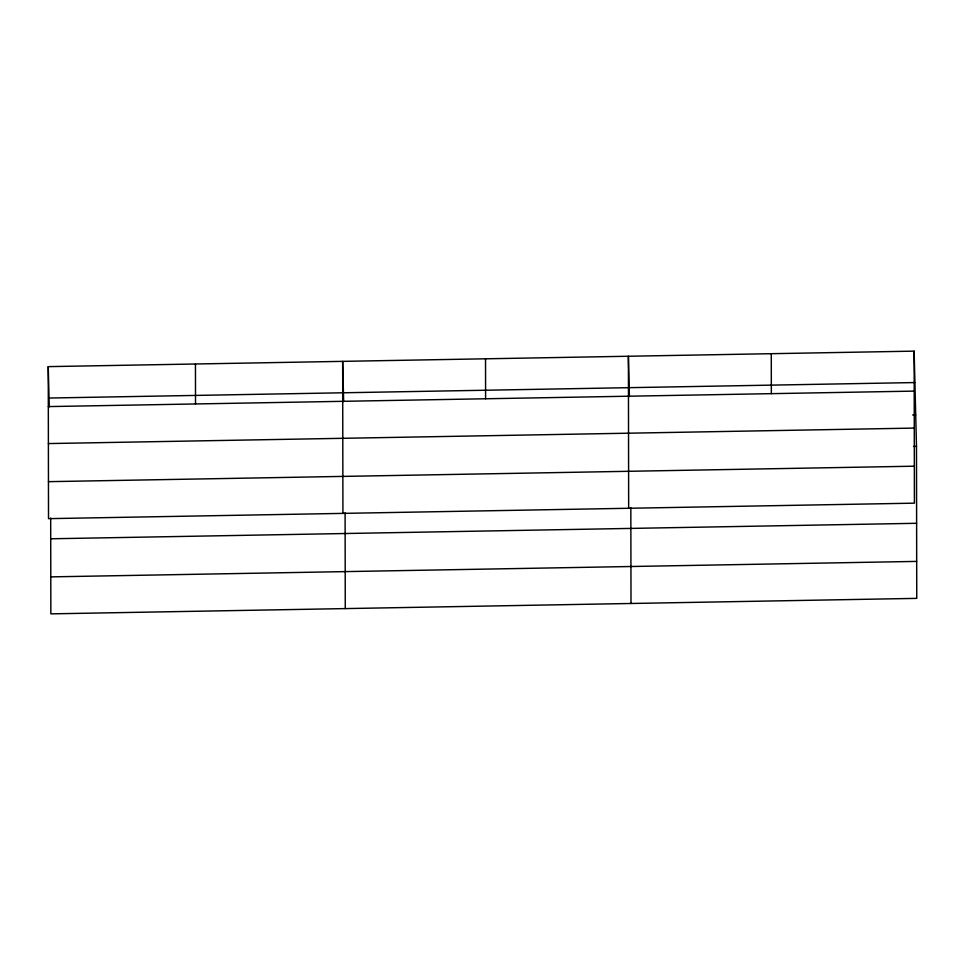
<?xml version="1.0" encoding="UTF-8"?>
<svg xmlns="http://www.w3.org/2000/svg" width="965" height="965" viewBox="0 0 965 965"><rect width="100%" height="100%" fill="white"/><g stroke="black" fill="none" stroke-linecap="round" stroke-linejoin="round"><path stroke-width="1.45" d="M914.145 351.139L914.41 503.163L48.515 518.651L48.25 366.628L914.145 351.139L916.485 446.349L916.75 598.372L50.855 613.861L50.687 518.072M49.022 398.038L914.917 382.562M48.322 406.591L914.217 391.102M912.709 414.986L915.713 414.926M48.383 443.574L914.277 428.086M913.481 446.397L916.485 446.349M48.455 481.668L914.35 466.192M50.723 538.784L916.617 523.295M50.795 576.877L916.69 561.401M629.385 396.494L628.396 356.254L628.661 508.278M343.649 401.609L342.659 361.356L342.925 513.392M48.25 366.628L49.239 406.868M771.276 353.697L771.337 393.66M630.833 507.699L631.001 603.487M485.528 358.799L485.6 398.774M345.096 512.813L345.265 608.601M195.449 363.998L195.521 403.961"/></g></svg>
